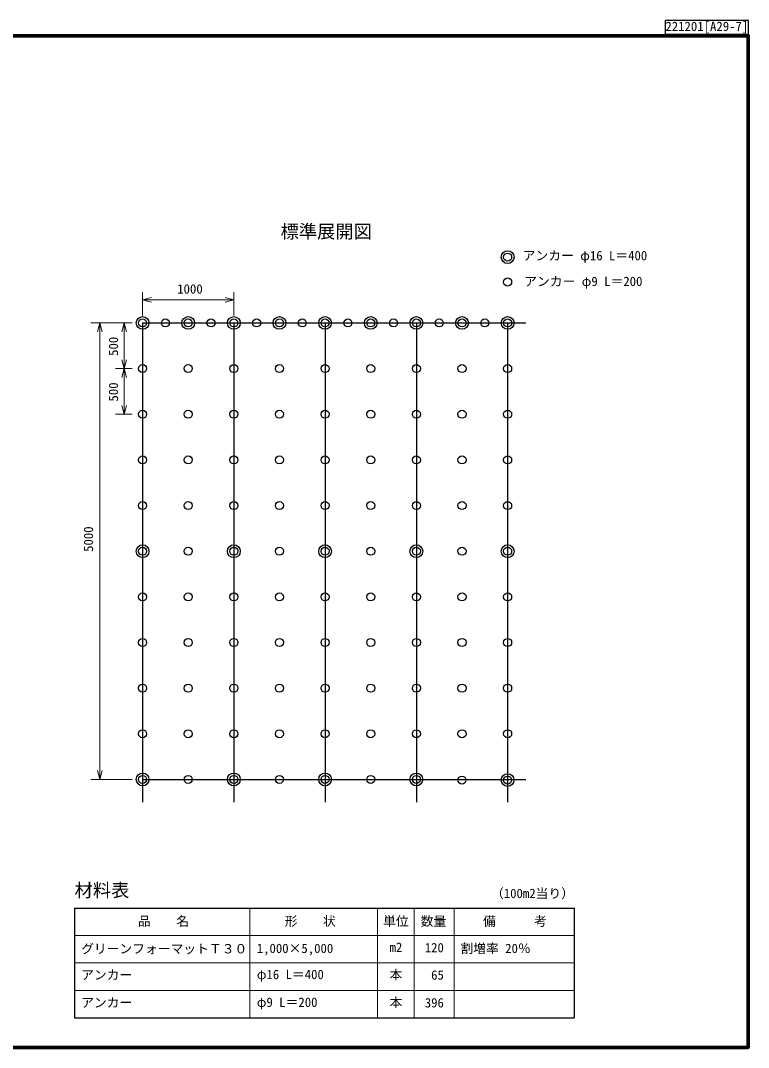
# Model space of a CAD drawing. Units: millimetres, scale not verified, with parts at other scales. Extents: x 200 to 8201, y 200 to 5823.
# Drawn here: x 4214 to 8201, y 200 to 5823 of the extents above; entities that cross this region are included whole.
import ezdxf
from ezdxf.enums import TextEntityAlignment as Align

# ---------------------------------------------------------------- set-up
doc = ezdxf.new("R2010")
doc.units = ezdxf.units.MM
doc.header["$LTSCALE"] = 20
for name, color, linetype, lineweight in [('C-DOC', 3, 'Continuous', 25), ('C-MTR-FRAM', 5, 'Continuous', 25), ('C-MTR-LINE', 5, 'Continuous', 13), ('C-STR', 7, 'Continuous', 25), ('C-STR-DIM', 1, 'Continuous', 13), ('C-STR-TXT', 7, 'Continuous', 25), ('C-TTL', 2, 'Continuous', 70)]:
    doc.layers.add(name, color=color, linetype=linetype, lineweight=lineweight)
for name, color, linetype in [('C-MTR', 5, 'Continuous'), ('C-MTR-TXT', 5, 'Continuous'), ('C-TTL-TXT', 3, 'Continuous')]:
    doc.layers.add(name, color=color, linetype=linetype)
doc.styles.add('ＭＳ ゴシック', font='')
doc.styles.get('ＭＳ ゴシック').set_extended_font_data('MS Gothic')

msp = doc.modelspace()

# ---------------------------------------------------------------- linework, layer by layer
at = {"layer": 'C-DOC'}
msp.add_line((7746.27, 5747.92), (7746.27, 5822.92), dxfattribs=at)
msp.add_lwpolyline([(7746.27, 5747.92), (8201.27, 5747.92), (8201.27, 5822.92), (7746.27, 5822.92)], dxfattribs=at)
at = {"layer": 'C-MTR-FRAM'}
for p, q in [((4509.82, 962.59), (4509.82, 362.59)), ((4509.82, 962.59), (7245.85, 962.59)), ((7245.85, 962.59), (7245.85, 362.59)), ((4509.82, 362.59), (7245.85, 362.59))]:
    msp.add_line(p, q, dxfattribs=at)
at = {"layer": 'C-MTR-LINE'}
for p, q in [((5469.82, 962.59), (5469.82, 362.59)), ((6169.82, 962.59), (6169.82, 362.59)), ((6369.14, 962.59), (6369.14, 362.59)), ((6589.14, 962.59), (6589.14, 362.59)), ((4509.82, 812.59), (7245.85, 812.59)), ((4509.82, 662.59), (7245.85, 662.59)), ((4509.82, 512.59), (7245.85, 512.59))]:
    msp.add_line(p, q, dxfattribs=at)
at = {"layer": 'C-STR'}
for p, q in [((4881.98, 4167.34), (4881.98, 1542.34)), ((4881.98, 4167.34), (6981.65, 4167.34)), ((5381.98, 4167.34), (5381.98, 1542.34)), ((5881.98, 4167.34), (5881.98, 1542.34)), ((6381.98, 4167.34), (6381.98, 1542.34)), ((6881.98, 4167.34), (6881.98, 1542.34)), ((4881.98, 1667.34), (6981.65, 1667.34)), ((4881.98, 1667.34), (6981.65, 1667.34))]:
    msp.add_line(p, q, dxfattribs=at)
for centre, radius in [((4881.98, 4167.34), 35), ((4881.98, 4167.34), 22), ((5006.98, 4167.34), 22), ((5131.98, 4167.34), 35), ((5131.98, 4167.34), 22), ((5256.98, 4167.34), 22), ((5381.98, 4167.34), 35), ((5381.98, 4167.34), 22), ((5506.98, 4167.34), 22), ((5631.98, 4167.34), 35), ((5631.98, 4167.34), 22), ((5756.98, 4167.34), 22), ((5881.98, 4167.34), 35), ((5881.98, 4167.34), 22), ((6006.98, 4167.34), 22), ((6131.98, 4167.34), 35), ((6131.98, 4167.34), 22), ((6256.98, 4167.34), 22), ((6381.98, 4167.34), 35), ((6381.98, 4167.34), 22), ((6506.98, 4167.34), 22), ((6631.98, 4167.34), 35), ((6631.98, 4167.34), 22), ((6756.98, 4167.34), 22), ((6881.98, 4167.34), 35), ((6881.98, 4167.34), 22), ((4881.98, 3917.34), 22), ((5131.98, 3917.34), 22), ((5381.98, 3917.34), 22), ((5631.98, 3917.34), 22), ((5881.98, 3917.34), 22), ((6131.98, 3917.34), 22), ((6381.98, 3917.34), 22), ((6631.98, 3917.34), 22), ((6881.98, 3917.34), 22), ((4881.98, 3667.34), 22), ((5131.98, 3667.34), 22), ((5381.98, 3667.34), 22), ((5631.98, 3667.34), 22), ((5881.98, 3667.34), 22), ((6131.98, 3667.34), 22), ((6381.98, 3667.34), 22), ((6631.98, 3667.34), 22), ((6881.98, 3667.34), 22), ((4881.98, 3417.34), 22), ((5131.98, 3417.34), 22), ((5381.98, 3417.34), 22), ((5631.98, 3417.34), 22), ((5881.98, 3417.34), 22), ((6131.98, 3417.34), 22), ((6381.98, 3417.34), 22), ((6631.98, 3417.34), 22), ((6881.98, 3417.34), 22), ((4881.98, 3167.34), 22), ((5131.98, 3167.34), 22), ((5381.98, 3167.34), 22), ((5631.98, 3167.34), 22), ((5881.98, 3167.34), 22), ((6131.98, 3167.34), 22), ((6381.98, 3167.34), 22), ((6631.98, 3167.34), 22), ((6881.98, 3167.34), 22), ((4881.98, 2917.34), 35), ((4881.98, 2917.34), 22), ((5131.98, 2917.34), 22), ((5381.98, 2917.34), 35), ((5381.98, 2917.34), 22), ((5631.98, 2917.34), 22), ((5881.98, 2917.34), 35), ((5881.98, 2917.34), 22), ((6131.98, 2917.34), 22), ((6381.98, 2917.34), 35), ((6381.98, 2917.34), 22), ((6631.98, 2917.34), 22), ((6881.98, 2917.34), 35), ((6881.98, 2917.34), 22), ((4881.98, 2667.34), 22), ((5131.98, 2667.34), 22), ((5381.98, 2667.34), 22), ((5631.98, 2667.34), 22), ((5881.98, 2667.34), 22), ((6131.98, 2667.34), 22), ((6381.98, 2667.34), 22), ((6631.98, 2667.34), 22), ((6881.98, 2667.34), 22), ((4881.98, 2417.34), 22), ((5131.98, 2417.34), 22), ((5381.98, 2417.34), 22), ((5631.98, 2417.34), 22), ((5881.98, 2417.34), 22), ((6131.98, 2417.34), 22), ((6381.98, 2417.34), 22), ((6631.98, 2417.34), 22), ((6881.98, 2417.34), 22), ((4881.98, 2167.34), 22), ((5131.98, 2167.34), 22), ((5381.98, 2167.34), 22), ((5631.98, 2167.34), 22), ((5881.98, 2167.34), 22), ((6131.98, 2167.34), 22), ((6381.98, 2167.34), 22), ((6631.98, 2167.34), 22), ((6881.98, 2167.34), 22), ((4881.98, 1917.34), 22), ((5131.98, 1917.34), 22), ((5381.98, 1917.34), 22), ((5631.98, 1917.34), 22), ((5881.98, 1917.34), 22), ((6131.98, 1917.34), 22), ((6381.98, 1917.34), 22), ((6631.98, 1917.34), 22), ((6881.98, 1917.34), 22), ((4881.98, 1667.34), 35), ((4881.98, 1667.34), 22), ((5131.98, 1667.34), 22), ((5381.98, 1667.34), 35), ((5381.98, 1667.34), 22), ((5631.98, 1667.34), 22), ((5881.98, 1667.34), 35), ((5881.98, 1667.34), 22), ((6131.98, 1667.34), 22), ((6381.98, 1667.34), 35), ((6381.98, 1667.34), 22), ((6881.57, 1664.01), 35), ((6631.57, 1664.01), 22), ((6881.57, 1664.01), 22)]:
    msp.add_circle(centre, radius, dxfattribs=at)
at = {"layer": 'C-STR-DIM'}
for p, q in [((4881.98, 4208.63), (4881.98, 4336.33)), ((5381.98, 4208.63), (5381.98, 4336.33)), ((4881.98, 4294.21), (4930.28, 4307.16)), ((4881.98, 4294.21), (4930.28, 4281.27)), ((4881.98, 4294.21), (5381.98, 4294.21)), ((4881.98, 4286.33), (4881.98, 4254.21)), ((5381.98, 4294.21), (5333.69, 4307.16)), ((5381.98, 4294.21), (5333.69, 4281.27)), ((5381.98, 4286.33), (5381.98, 4254.21)), ((4598.18, 4167.34), (4824.6, 4167.34)), ((4647.81, 4167.34), (4634.87, 4119.04)), ((4647.81, 4167.34), (4660.76, 4119.04)), ((4647.81, 4167.34), (4647.81, 1667.34)), ((4780.88, 4167.34), (4767.94, 4119.04)), ((4780.88, 4167.34), (4793.83, 4119.04)), ((4780.88, 4167.34), (4780.88, 3917.34)), ((4780.88, 3917.34), (4767.94, 3965.64)), ((4780.88, 3917.34), (4793.83, 3965.64)), ((4824.6, 3917.34), (4734.1, 3917.34)), ((4780.88, 3917.34), (4767.94, 3869.04)), ((4780.88, 3917.34), (4793.83, 3869.04)), ((4780.88, 3917.34), (4780.88, 3667.34)), ((4780.88, 3667.34), (4767.94, 3715.64)), ((4780.88, 3667.34), (4793.83, 3715.64)), ((4824.6, 3667.34), (4734.1, 3667.34)), ((4647.81, 1667.34), (4634.87, 1715.64)), ((4647.81, 1667.34), (4660.76, 1715.64)), ((4824.6, 1667.34), (4598.18, 1667.34)), ((4658.66, 1667.34), (4687.81, 1667.34))]:
    msp.add_line(p, q, dxfattribs=at)
at = {"layer": 'C-STR-TXT'}
for centre, radius in [((6881.98, 4527.5), 35), ((6881.98, 4527.5), 22), ((6881.98, 4391.27), 22)]:
    msp.add_circle(centre, radius, dxfattribs=at)
at = {"layer": 'C-TTL'}
msp.add_lwpolyline([(200, 200), (8200, 200), (8200, 5740), (200, 5740)], close=True, dxfattribs=at)

# ---------------------------------------------------------------- texts
at = {"layer": 'C-DOC', "style": 'ＭＳ ゴシック'}
msp.add_text('221201[A29-7]', height=51.32, dxfattribs=at).set_placement((7746.27, 5749.92), align=Align.BOTTOM_LEFT)
at = {"layer": 'C-MTR', "style": 'ＭＳ ゴシック'}
msp.add_text('材料表', height=73.31, dxfattribs=at).set_placement((4509.82, 1002.59), align=Align.BOTTOM_LEFT)
at = {"layer": 'C-MTR-TXT', "style": 'ＭＳ ゴシック'}
for s, p in [('（100m2当り）', (6790.85, 1002.59)), ('\u3000品\u3000\u3000名\u3000', (4786.63, 850.58)), ('\u3000形\u3000\u3000状\u3000', (5590.46, 850.58)), ('単位', (6199.64, 850.58)), ('数量', (6405.78, 850.58)), ('\u3000備\u3000\u3000\u3000考\u3000', (6676.93, 850.58)), ('グリーンフォーマットＴ３０', (4545.46, 699.58)), ('1,000×5,000', (5507.66, 701.58)), ('割増率 20％', (6623.7, 701.34)), ('アンカー', (4545.46, 556.58)), ('φ16 L＝400', (5507.66, 558.58)), ('アンカー', (4545.46, 404.58)), ('φ9 L＝200', (5507.66, 406.58))]:
    msp.add_text(s, height=51.32, dxfattribs=at).set_placement(p, align=Align.BOTTOM_LEFT)
for s, p in [('m2', (6269.93, 707.58)), ('本', (6269.93, 557.58)), ('本', (6269.93, 405.58))]:
    msp.add_text(s, height=51.32, dxfattribs=at).set_placement(p, align=Align.BOTTOM_CENTER)
for s, p in [('120', (6532.64, 705.55)), ('65', (6532.64, 555.85)), ('396', (6532.64, 403.85))]:
    msp.add_text(s, height=51.32, dxfattribs=at).set_placement(p, align=Align.BOTTOM_RIGHT)
at = {"layer": 'C-STR-DIM', "color": 7, "style": 'ＭＳ ゴシック'}
msp.add_text('1000', height=51.32, dxfattribs=at).set_placement((5071.91, 4312.21), align=Align.BOTTOM_LEFT)
for s, p in [('500', (4763.41, 3986.76)), ('500', (4763.41, 3736.76)), ('5000', (4626.5, 2913.51))]:
    msp.add_text(s, height=51.32, rotation=90, dxfattribs=at).set_placement(p, align=Align.BOTTOM_LEFT)
at = {"layer": 'C-STR-TXT', "style": 'ＭＳ ゴシック'}
for s, p in [('アンカー φ16 L＝400', (6964.5, 4494.94)), ('アンカー φ9 L＝200', (6972.81, 4353.71))]:
    msp.add_text(s, height=51.32, dxfattribs=at).set_placement(p, align=Align.BOTTOM_LEFT)
at = {"layer": 'C-TTL-TXT', "color": 7, "style": 'ＭＳ ゴシック'}
msp.add_text('標準展開図', height=73.31, dxfattribs=at).set_placement((5637.98, 4667.89), align=Align.MIDDLE_LEFT)

doc.saveas('drawing.dxf')
